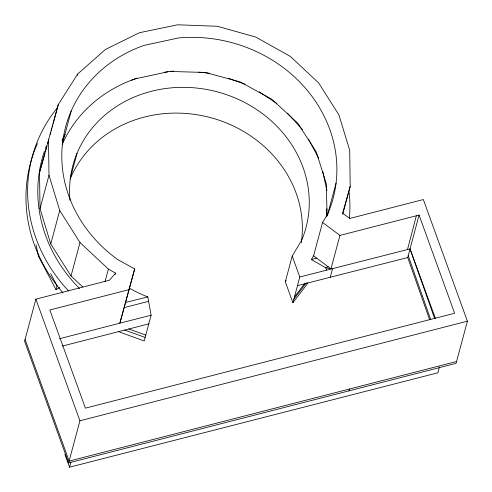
<?xml version="1.0" encoding="UTF-8"?>
<svg xmlns="http://www.w3.org/2000/svg" width="492" height="492" viewBox="0 0 492 492"><rect width="100%" height="100%" fill="white"/><g stroke="black" fill="none" stroke-linecap="round" stroke-linejoin="round"><path stroke-width="0.74" d="M326.288 216.867L326.909 208.682M48.487 139.082L48.985 175.213L59.735 210.496L79.993 242.525L108.388 269.118L115.558 273.128L109.519 280.212L35.867 299.148L24.6 341.288L68.622 462.904L456.078 363.336L467.4 321.178L423.341 199.549L349.849 218.442L342.586 213.294L350.199 186.425L349.701 150.294L338.957 115.011L318.699 82.982L290.305 56.389L255.711 37.048L217.28 26.267L177.624 24.791L139.451 32.718L105.356 49.508L77.668 74.009L58.271 104.562L39.52 172.557L40.018 208.688L50.762 243.97L71.02 276L82.711 286.947M70.03 200.232A120.62 108.412 15 0 1 205.441 89.255A120.62 108.412 15 0 1 301.811 239.973L292.217 256.055L285.317 281.805L292.9 302.74L299.8 276.984L407.493 249.555L416.349 215.767M429.633 319.782L407.727 257.562L419.067 215.072L339.935 235.41L322.543 222.439L327.5 214.463A138.436 124.427 15 0 0 178.522 37.946L144.039 45.393A138.436 124.427 15 0 0 117.932 259.733L134.685 268.927L119.87 323.164L59.44 338.748M50.276 134.402L50.861 132.219M51.254 130.761L51.838 128.578M52.226 127.12L52.81 124.937M53.204 123.486L58.271 104.562M40.018 208.688L48.985 175.213M77.275 75.467L77.668 74.009M71.192 111.044L62.22 144.519A138.436 124.427 15 0 1 135.072 78.874L137.108 78.037M59.876 287.476L55.983 289.64L38.438 256.117L38.788 254.819M50.762 243.97L59.735 210.496M77.035 153.252L70.135 179.008A120.62 108.412 15 0 1 211.572 117.914A120.62 108.412 15 0 1 301.276 242.833M55.983 289.64L57.029 285.729L50.713 273.663M71.02 276L79.993 242.525M105.073 281.486L108.388 269.118M115.171 274.585L115.558 273.128M35.867 299.148L79.925 420.771L68.622 462.904M134.685 268.927L119.87 323.164L151.118 315.206L147.809 296.916A120.62 108.412 15 0 1 129.125 287.98M151.118 315.206L144.218 340.956L120.737 332.481A139.654 125.521 15 0 1 118.689 331.436M339.935 235.41L330.993 268.773L325.704 267.746L311.338 259.512L313.601 255.803L322.543 222.439M327.285 215.877L336.061 183.129M342.795 214.075L350.199 186.425M297.482 285.661L330.243 277.242L332.567 268.564M439.436 366.915L437.831 372.819L69.526 467.209L70.928 462.043M348.994 390.82L349.492 389M39.52 172.557L44.932 153.461M45.35 151.991L47.011 146.118M47.847 143.178L48.468 140.976M285.317 281.805L286.086 280.52M294.474 296.879L304.634 283.626M293.847 299.216L306.319 282.949M292.9 302.74L306.762 284.665A139.654 125.521 15 0 0 307.857 282.666M330.993 268.773L328.164 266.732L325.704 267.746L326.534 270.028M131.579 80.233L135.072 78.874L169.549 71.426L205.447 72.478L240.317 81.973L271.787 99.249L297.703 123.135L316.313 152.003L326.331 183.885L327.075 215.883M311.338 259.512L316.602 258.109L328.164 266.732M128.836 289.69L49.852 309.991L85.405 408.145L454.626 313.244L419.067 215.072M124.248 307.598L148.609 301.338M62.447 346.054L148.793 323.877M407.493 249.555L410.039 248.909L433.144 314.283L433.839 314.105L435.383 318.355M79.925 420.771L467.4 321.178M456.601 361.485L69.126 461.078L25.067 339.449M330.243 277.242L407.727 257.562M125.712 302.402L147.809 296.916M164.217 72.244L168.012 71.758M170.392 71.451L173.368 71.063M198.75 72.103L209.85 73.339M228.755 78.394L244.893 84.218M128.713 328.933L145.786 335.101M124.531 329.984L145.158 337.432M259.192 91.783L276.953 103.529M313.601 255.803L316.602 258.109M287.439 113.142L302.469 129.581M308.527 139.052L309.222 140.38M309.917 141.708L318.521 158.141M410.039 248.909L433.839 314.105M292.217 256.055L299.8 276.984M64.907 454.448L69.526 467.209M408.219 255.705L430.635 319.4M433.144 314.283L434.639 318.576M322.801 171.48L326.885 190.681M36.039 244.85L38.438 256.117M62.004 140.405A139.654 125.521 15 0 1 65.184 134.31M62.933 292.765A162.188 145.773 15 0 1 37.46 143.566M68.665 291.061A162.188 145.773 15 0 1 56.752 108.511M349.068 191.96A162.188 145.773 15 0 1 349.431 218.141M79.52 288.552A152.907 137.428 15 0 1 44.44 151.167M45.467 148.276A152.907 137.428 15 0 1 46.285 146.13"/></g></svg>
